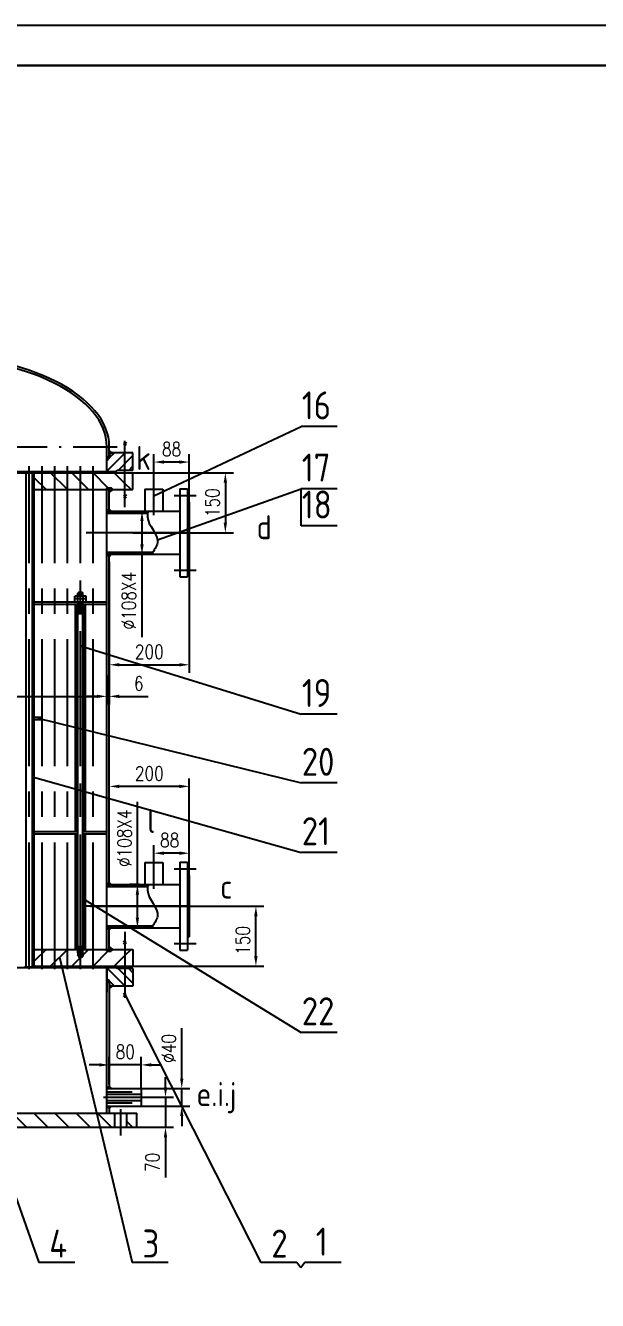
# Paper-space layout '布局1' of a CAD drawing. Extents: x 1187 to 4862, y -125 to 1349.
# Drawn here: x 2034.8 to 2177.7, y 864.3 to 1183.2 of the extents above; entities that cross this region are included whole.
import ezdxf

# ---------------------------------------------------------------- set-up
doc = ezdxf.new("R2010")
doc.units = 0
doc.header["$MEASUREMENT"] = 0
for name, pattern in [('ACAD_ISO10W100', [18.5, 12, -3, 0.5, -3]), ('CENTER', [50.8, 31.75, -6.35, 6.35, -6.35]), ('HIDDEN', [9.525, 6.35, -3.175])]:
    doc.linetypes.add(name, pattern=pattern)
doc.layers.get('DEFPOINTS').update_dxf_attribs({"linetype": 'CONTINUOUS'})
for name, color, linetype in [('一般注释', 5, 'CONTINUOUS'), ('中心线', 1, 'CENTER'), ('单点划线', 6, 'ACAD_ISO10W100'), ('可见轮廓线', 7, 'CONTINUOUS'), ('图框_外框线', 7, 'CONTINUOUS'), ('填充剖面线', 3, 'CONTINUOUS'), ('尺寸标注', 5, 'CONTINUOUS'), ('细实线', 2, 'CONTINUOUS'), ('虚线', 4, 'HIDDEN')]:
    doc.layers.add(name, color=color, linetype=linetype)
doc.layers.add('图框_内框线', color=5, linetype='CONTINUOUS', lineweight=30)
doc.styles.add('TH_GBDIM', font='romans.shx', dxfattribs={"width": 0.8, "bigfont": 'gbcbig.shx'})
doc.styles.add('件号及接点字头', font='gbenor.shx', dxfattribs={"height": 7, "bigfont": 'gbcbig.shx'})
doc.styles.add('管口名称', font='gbenor.shx', dxfattribs={"height": 10, "bigfont": 'gbcbig.shx'})
doc.dimstyles.new('TH_GBDIM', dxfattribs={"dimtxt": 3.5, "dimasz": 2.5, "dimexe": 2, "dimexo": 0, "dimgap": 1.5, "dimtad": 1, "dimdec": 1, "dimzin": 0, "dimdsep": 46, "dimtxsty": 'TH_GBDIM', "dimcen": 2.5, "dimclrd": 130, "dimclre": 130, "dimclrt": 3, "dimadec": 0, "dimazin": 0, "dimtfac": 0.714286, "dimtdec": 1, "dimtmove": 0, "dimatfit": 3, "dimfxl": 0, "dimtolj": 1, "dimtzin": 0, "dimlwd": -1, "dimlwe": -1, "dimarcsym": 0})
pattern_1 = [(135, (-27.0302, 710.54037), (-0.44194174, -0.44194174), []), (225, (-27.0302, 710.54037), (0.44194174, -0.44194174), [])]

# ---------------------------------------------------------------- blocks, each defined once
blk = doc.blocks.new('*D415')
at = {"layer": 'DEFPOINTS', "color": 0}
for p in [(2062.03, 915.16), (2062.03, 907.66), (2069.79, 907.66)]:
    blk.add_point(p, dxfattribs=at)
at = {"layer": '尺寸标注', "color": 5}
for p, q in [((2069.79, 917.66), (2069.79, 920.16)), ((2062.03, 915.16), (2071.79, 915.16)), ((2069.79, 915.16), (2069.79, 907.66)), ((2062.03, 907.66), (2071.79, 907.66)), ((2069.79, 905.16), (2069.79, 895.12))]:
    blk.add_line(p, q, dxfattribs=at)
for points in [[(2069.37, 917.66), (2070.21, 917.66), (2069.79, 915.16)], [(2069.37, 905.16), (2070.21, 905.16), (2069.79, 907.66)]]:
    blk.add_solid(points, dxfattribs=at)
at = {"layer": '尺寸标注', "color": 5, "insert": (2066.54, 898.89), "char_height": 3.5, "attachment_point": 5, "rotation": 90, "style": 'TH_GBDIM'}
blk.add_mtext('\\A1;70', dxfattribs=at)
blk = doc.blocks.new('*D399')
at = {"layer": 'DEFPOINTS', "color": 0}
for p in [(2055.74, 992.92), (2055.74, 970.16), (2075.74, 970.16)]:
    blk.add_point(p, dxfattribs=at)
at = {"layer": '可见轮廓线', "color": 5}
for p, q in [((2055.74, 970.16), (2055.74, 994.92)), ((2075.74, 970.16), (2075.74, 994.92)), ((2073.24, 992.92), (2058.24, 992.92))]:
    blk.add_line(p, q, dxfattribs=at)
for points in [[(2058.24, 993.33), (2058.24, 992.5), (2055.74, 992.92)], [(2073.24, 993.33), (2073.24, 992.5), (2075.74, 992.92)]]:
    blk.add_solid(points, dxfattribs=at)
at = {"layer": '可见轮廓线', "color": 5, "insert": (2065.74, 996.17), "char_height": 3.5, "attachment_point": 5, "style": 'TH_GBDIM'}
blk.add_mtext('\\A1;200', dxfattribs=at)
blk = doc.blocks.new('*D398')
at = {"layer": 'DEFPOINTS', "color": 0}
for p in [(2066.89, 976.21), (2066.89, 969.59), (2075.74, 969.59)]:
    blk.add_point(p, dxfattribs=at)
at = {"layer": '可见轮廓线', "color": 5}
for p, q in [((2066.89, 969.59), (2066.89, 978.21)), ((2073.24, 976.21), (2069.39, 976.21)), ((2075.74, 969.59), (2075.74, 978.21))]:
    blk.add_line(p, q, dxfattribs=at)
for points in [[(2069.39, 976.63), (2069.39, 975.79), (2066.89, 976.21)], [(2073.24, 976.63), (2073.24, 975.79), (2075.74, 976.21)]]:
    blk.add_solid(points, dxfattribs=at)
at = {"layer": '可见轮廓线', "color": 5, "insert": (2070.83, 979.46), "char_height": 3.5, "attachment_point": 5, "style": 'TH_GBDIM'}
blk.add_mtext('\\A1;88', dxfattribs=at)
blk = doc.blocks.new('*D397')
at = {"layer": 'DEFPOINTS', "color": 0}
for p in [(2066.89, 1074.03), (2066.89, 1062.99), (2075.74, 1062.99)]:
    blk.add_point(p, dxfattribs=at)
at = {"layer": '可见轮廓线', "color": 5}
for p, q in [((2066.89, 1062.99), (2066.89, 1076.03)), ((2075.74, 1062.99), (2075.74, 1076.03)), ((2073.24, 1074.03), (2069.39, 1074.03))]:
    blk.add_line(p, q, dxfattribs=at)
for points in [[(2069.39, 1074.44), (2069.39, 1073.61), (2066.89, 1074.03)], [(2073.24, 1074.44), (2073.24, 1073.61), (2075.74, 1074.03)]]:
    blk.add_solid(points, dxfattribs=at)
at = {"layer": '可见轮廓线', "color": 5, "insert": (2071.31, 1077.28), "char_height": 3.5, "attachment_point": 5, "style": 'TH_GBDIM'}
blk.add_mtext('\\A1;88', dxfattribs=at)
blk = doc.blocks.new('*D396')
at = {"layer": 'DEFPOINTS', "color": 0}
for p in [(2055.74, 1049.05), (2075.74, 1049.05), (2075.74, 1023.33)]:
    blk.add_point(p, dxfattribs=at)
at = {"layer": '可见轮廓线', "color": 5}
for p, q in [((2055.74, 1049.05), (2055.74, 1021.33)), ((2075.74, 1049.05), (2075.74, 1021.33)), ((2058.24, 1023.33), (2073.24, 1023.33))]:
    blk.add_line(p, q, dxfattribs=at)
for points in [[(2058.24, 1023.74), (2058.24, 1022.91), (2055.74, 1023.33)], [(2073.24, 1023.74), (2073.24, 1022.91), (2075.74, 1023.33)]]:
    blk.add_solid(points, dxfattribs=at)
at = {"layer": '可见轮廓线', "color": 5, "insert": (2065.74, 1026.58), "char_height": 3.5, "attachment_point": 5, "style": 'TH_GBDIM'}
blk.add_mtext('\\A1;200', dxfattribs=at)
blk = doc.blocks.new('*D393')
at = {"layer": 'DEFPOINTS', "color": 0}
for p in [(2055.74, 923.26), (2055.74, 918.39), (2063.74, 917.36)]:
    blk.add_point(p, dxfattribs=at)
at = {"layer": '可见轮廓线', "color": 5}
for p, q in [((2055.74, 918.39), (2055.74, 925.26)), ((2063.74, 917.36), (2063.74, 925.26)), ((2053.24, 923.26), (2050.74, 923.26)), ((2063.74, 923.26), (2055.74, 923.26)), ((2066.24, 923.26), (2068.74, 923.26))]:
    blk.add_line(p, q, dxfattribs=at)
for points in [[(2053.24, 923.68), (2053.24, 922.85), (2055.74, 923.26)], [(2066.24, 923.68), (2066.24, 922.85), (2063.74, 923.26)]]:
    blk.add_solid(points, dxfattribs=at)
at = {"layer": '可见轮廓线', "color": 5, "insert": (2059.74, 926.51), "char_height": 3.5, "attachment_point": 5, "style": 'TH_GBDIM'}
blk.add_mtext('\\A1;80', dxfattribs=at)
blk = doc.blocks.new('*D392')
at = {"layer": 'DEFPOINTS', "color": 0}
for p in [(2063.74, 917.36), (2073.85, 917.36), (2063.74, 912.96)]:
    blk.add_point(p, dxfattribs=at)
at = {"layer": '可见轮廓线', "color": 5}
for p, q in [((2073.85, 919.86), (2073.85, 932.42)), ((2063.74, 917.36), (2075.85, 917.36)), ((2073.85, 912.96), (2073.85, 917.36)), ((2063.74, 912.96), (2075.85, 912.96)), ((2073.85, 910.46), (2073.85, 907.96))]:
    blk.add_line(p, q, dxfattribs=at)
for points in [[(2073.43, 919.86), (2074.26, 919.86), (2073.85, 917.36)], [(2073.43, 910.46), (2074.26, 910.46), (2073.85, 912.96)]]:
    blk.add_solid(points, dxfattribs=at)
at = {"layer": '可见轮廓线', "color": 5, "insert": (2070.6, 927.39), "char_height": 3.5, "attachment_point": 5, "rotation": 90, "style": 'TH_GBDIM'}
blk.add_mtext('\\A1;%%C40', dxfattribs=at)
blk = doc.blocks.new('*D389')
at = {"layer": 'DEFPOINTS', "color": 0}
for p in [(2061.64, 962.96), (2092.38, 962.96), (2061.64, 947.96)]:
    blk.add_point(p, dxfattribs=at)
at = {"layer": '可见轮廓线', "color": 5}
for p, q in [((2061.64, 962.96), (2094.38, 962.96)), ((2092.38, 950.46), (2092.38, 960.46)), ((2061.64, 947.96), (2094.38, 947.96))]:
    blk.add_line(p, q, dxfattribs=at)
for points in [[(2091.96, 960.46), (2092.79, 960.46), (2092.38, 962.96)], [(2091.96, 950.46), (2092.79, 950.46), (2092.38, 947.96)]]:
    blk.add_solid(points, dxfattribs=at)
at = {"layer": '可见轮廓线', "color": 5, "insert": (2089.13, 954.4), "char_height": 3.5, "attachment_point": 5, "rotation": 90, "style": 'TH_GBDIM'}
blk.add_mtext('\\A1;150', dxfattribs=at)
blk = doc.blocks.new('*D388')
at = {"layer": 'DEFPOINTS', "color": 0}
for p in [(2062.76, 968.36), (2063.18, 968.36), (2063.18, 957.56)]:
    blk.add_point(p, dxfattribs=at)
at = {"layer": '可见轮廓线', "color": 5}
for p, q in [((2062.76, 968.36), (2062.76, 989.06)), ((2063.18, 968.36), (2060.76, 968.36)), ((2062.76, 960.06), (2062.76, 965.86)), ((2063.18, 957.56), (2060.76, 957.56))]:
    blk.add_line(p, q, dxfattribs=at)
for points in [[(2062.35, 965.86), (2063.18, 965.86), (2062.76, 968.36)], [(2062.35, 960.06), (2063.18, 960.06), (2062.76, 957.56)]]:
    blk.add_solid(points, dxfattribs=at)
at = {"layer": '可见轮廓线', "color": 5, "insert": (2059.51, 979.96), "char_height": 3.5, "attachment_point": 5, "rotation": 90, "style": 'TH_GBDIM'}
blk.add_mtext('\\A1;%%C108X4', dxfattribs=at)
blk = doc.blocks.new('*D387')
at = {"layer": 'DEFPOINTS', "color": 0}
for p in [(2061.93, 1061.76), (2063.91, 1050.96), (2063.91, 1050.96)]:
    blk.add_point(p, dxfattribs=at)
at = {"layer": '可见轮廓线', "color": 5}
for p, q in [((2061.93, 1061.76), (2065.91, 1061.76)), ((2063.91, 1059.26), (2063.91, 1053.46)), ((2063.91, 1050.96), (2061.91, 1050.96)), ((2063.91, 1050.96), (2063.91, 1030.26))]:
    blk.add_line(p, q, dxfattribs=at)
for points in [[(2063.49, 1059.26), (2064.33, 1059.26), (2063.91, 1061.76)], [(2063.49, 1053.46), (2064.33, 1053.46), (2063.91, 1050.96)]]:
    blk.add_solid(points, dxfattribs=at)
at = {"layer": '可见轮廓线', "color": 5, "insert": (2060.66, 1039.36), "char_height": 3.5, "attachment_point": 5, "rotation": 90, "style": 'TH_GBDIM'}
blk.add_mtext('\\A1;%%C108X4', dxfattribs=at)
blk = doc.blocks.new('*D386')
at = {"layer": 'DEFPOINTS', "color": 0}
for p in [(2061.64, 1071.36), (2061.64, 1056.36), (2084.75, 1056.36)]:
    blk.add_point(p, dxfattribs=at)
at = {"layer": '可见轮廓线', "color": 5}
for p, q in [((2061.64, 1071.36), (2086.75, 1071.36)), ((2084.75, 1068.86), (2084.75, 1058.86)), ((2061.64, 1056.36), (2086.75, 1056.36))]:
    blk.add_line(p, q, dxfattribs=at)
for points in [[(2084.33, 1068.86), (2085.16, 1068.86), (2084.75, 1071.36)], [(2084.33, 1058.86), (2085.16, 1058.86), (2084.75, 1056.36)]]:
    blk.add_solid(points, dxfattribs=at)
at = {"layer": '可见轮廓线', "color": 5, "insert": (2081.5, 1063.86), "char_height": 3.5, "attachment_point": 5, "rotation": 90, "style": 'TH_GBDIM'}
blk.add_mtext('\\A1;150', dxfattribs=at)
blk = doc.blocks.new('*D379')
at = {"layer": 'DEFPOINTS', "color": 0}
for p in [(2055.74, 1022.31), (2055.14, 1015.43), (2055.74, 1015.43)]:
    blk.add_point(p, dxfattribs=at)
at = {"layer": '可见轮廓线', "color": 5}
for p, q in [((2055.74, 1022.31), (2055.74, 1013.43)), ((2055.14, 1015.43), (2055.14, 1017.43)), ((2052.64, 1015.43), (2050.14, 1015.43)), ((2055.14, 1015.43), (2055.74, 1015.43)), ((2058.24, 1015.43), (2065.47, 1015.43))]:
    blk.add_line(p, q, dxfattribs=at)
for points in [[(2052.64, 1015.85), (2052.64, 1015.01), (2055.14, 1015.43)], [(2058.24, 1015.85), (2058.24, 1015.01), (2055.74, 1015.43)]]:
    blk.add_solid(points, dxfattribs=at)
at = {"layer": '可见轮廓线', "color": 5, "insert": (2063.11, 1018.68), "char_height": 3.5, "attachment_point": 5, "style": 'TH_GBDIM'}
blk.add_mtext('\\A1;6', dxfattribs=at)
blk = doc.blocks.new('*D378')
at = {"layer": 'DEFPOINTS', "color": 0}
for p in [(1965.14, 1020.63), (2055.14, 1020.63), (2055.14, 1015.43)]:
    blk.add_point(p, dxfattribs=at)
at = {"layer": '可见轮廓线', "color": 5}
for p, q in [((1965.14, 1020.63), (1965.14, 1013.43)), ((2055.14, 1020.63), (2055.14, 1013.43)), ((1967.64, 1015.43), (2052.64, 1015.43))]:
    blk.add_line(p, q, dxfattribs=at)
for points in [[(1967.64, 1015.85), (1967.64, 1015.01), (1965.14, 1015.43)], [(2052.64, 1015.85), (2052.64, 1015.01), (2055.14, 1015.43)]]:
    blk.add_solid(points, dxfattribs=at)
at = {"layer": '可见轮廓线', "color": 5, "insert": (2026.14, 1018.68), "char_height": 3.5, "attachment_point": 5, "style": 'TH_GBDIM'}
blk.add_mtext('\\A1;%%C900', dxfattribs=at)

psp = doc.layouts.new('布局1')

# ---------------------------------------------------------------- hatches: boundary and pattern name
at = {"layer": '可见轮廓线'}
h = psp.add_hatch(color=256, dxfattribs=at)
h.paths.add_polyline_path([(2055.739, 1076.957), (2056.35, 1076.357), (2055.831, 1076.057), (2055.739, 1076.057)])
h.paths.add_polyline_path([(2055.139, 1075.357), (2055.831, 1075.357), (2055.831, 1075.057), (2055.139, 1074.68)])
for points in [[(2056.234, 1067.621), (2055.189, 1067.621), (2055.735, 1066.833), (2055.735, 1066.454), (2056.605, 1067.157)], [(2055.139, 1061.757), (2056.228, 1061.757), (2055.739, 1062.277)], [(2055.739, 1050.437), (2055.139, 1050.957), (2056.228, 1050.957)], [(2055.139, 968.357), (2056.228, 968.357), (2055.739, 968.877)], [(2055.739, 957.037), (2055.139, 957.557), (2056.228, 957.557)], [(2056.234, 951.694), (2055.189, 951.694), (2055.735, 952.482), (2055.735, 952.861), (2056.605, 952.157)]]:
    psp.add_hatch(color=256, dxfattribs=at).paths.add_polyline_path(points)
h = psp.add_hatch(color=256, dxfattribs=at)
h.paths.add_polyline_path([(2037.005, 947.957), (2037.112, 947.957), (2037.005, 947.818)])
h.paths.add_polyline_path([(2037.005, 948.046), (2037.112, 947.957), (2037.005, 947.957)])
h = psp.add_hatch(color=256, dxfattribs=at)
h.paths.add_polyline_path([(2055.739, 942.357), (2056.35, 942.957), (2055.831, 943.257), (2055.739, 943.257)])
h.paths.add_polyline_path([(2055.139, 943.957), (2055.831, 943.957), (2055.831, 944.257), (2055.139, 944.635)])
h = psp.add_hatch(color=256, dxfattribs=at)
h.paths.add_polyline_path([(2055.739, 917.927), (2055.139, 917.357), (2055.739, 917.357)])
h.paths.add_polyline_path([(2055.739, 917.927), (2055.739, 917.357), (2056.262, 917.357)])
h = psp.add_hatch(color=256, dxfattribs=at)
h.paths.add_polyline_path([(2055.739, 912.387), (2055.139, 912.957), (2055.739, 912.957)])
h.paths.add_polyline_path([(2055.739, 912.387), (2055.739, 912.957), (2056.262, 912.957)])
at = {"layer": '填充剖面线'}
h = psp.add_hatch(dxfattribs=at)
h.set_pattern_fill('ANSI31', color=256, scale=15, style=0)
h.set_pattern_definition([(45, (-27.0302, 710.5404), (-1.3258252, 1.3258252), [])])
h.paths.add_polyline_path([(2057.689, 1071.957), (2059.639, 1071.957), (2059.639, 1076.357), (2056.35, 1076.357), (2055.831, 1076.057), (2055.831, 1075.057), (2055.139, 1074.68), (2055.139, 1071.657), (2057.389, 1071.657)])
h.paths.add_polyline_path([(2059.639, 1071.957), (2061.639, 1071.957), (2061.639, 1076.357), (2059.639, 1076.357)])
h = psp.add_hatch(dxfattribs=at)
h.set_pattern_fill('ANSI37', color=256, scale=5, angle=90, style=0)
h.set_pattern_definition(pattern_1)
h.paths.add_polyline_path([(1962.889, 1071.657), (1962.889, 1071.357), (2010.139, 1071.357), (2010.139, 1071.657)])
h.paths.add_polyline_path([(2010.139, 1071.657), (2010.139, 1071.357), (2057.389, 1071.357), (2057.389, 1071.657)])
h = psp.add_hatch(dxfattribs=at)
h.set_pattern_fill('ANSI37', color=256, scale=5, angle=90, style=0)
h.set_pattern_definition(pattern_1)
h.paths.add_polyline_path([(2055.139, 947.957), (2055.139, 947.657), (2057.389, 947.657), (2057.389, 947.957)])
h = psp.add_hatch(dxfattribs=at)
h.set_pattern_fill('ANSI31', color=256, scale=15, style=0)
h.set_pattern_definition([(315, (-27.0302, 1308.7743), (-1.3258252, -1.3258252), [])])
h.paths.add_polyline_path([(2057.689, 947.357), (2057.389, 947.657), (2055.139, 947.657), (2055.139, 944.635), (2055.831, 944.257), (2055.831, 943.257), (2056.35, 942.957), (2059.639, 942.957), (2059.639, 947.357)])
h.paths.add_polyline_path([(2059.639, 942.957), (2061.639, 942.957), (2061.639, 947.357), (2059.639, 947.357)])
h = psp.add_hatch(dxfattribs=at)
h.set_pattern_fill('ANSI31', color=256, scale=30, angle=90, style=0)
h.set_pattern_definition([(135, (-27.0302, 710.5404), (-2.6516504, -2.6516504), [])])
h.paths.add_polyline_path([(1957.639, 907.657), (1960.139, 907.657), (1960.139, 911.157), (1957.639, 911.157)])
h.paths.add_polyline_path([(2010.139, 907.657), (2010.139, 911.157), (1963.139, 911.157), (1963.139, 907.657)])
h.paths.add_polyline_path([(2057.139, 907.657), (2057.139, 911.157), (2010.139, 911.157), (2010.139, 907.657)])
h.paths.add_polyline_path([(2060.139, 907.657), (2062.639, 907.657), (2062.639, 911.157), (2060.139, 911.157)])

# ---------------------------------------------------------------- linework, layer by layer
at = {"layer": '一般注释'}
for p, q in [((2112.684, 1082.897), (2103.672, 1082.897)), ((2103.672, 1058.103), (2103.672, 1067.348)), ((2112.684, 1067.348), (2103.672, 1067.348)), ((2112.684, 1058.103), (2103.672, 1058.103)), ((2112.684, 1010.976), (2103.672, 1010.976)), ((2112.684, 993.766), (2103.672, 993.766)), ((2112.684, 976.393), (2103.672, 976.393)), ((2043.294, 950.187), (2061.444, 873.887)), ((2059.669, 940.745), (2093.633, 873.887)), ((2112.684, 931.373), (2103.672, 931.373)), ((2023.199, 916.206), (2038.141, 873.887)), ((2047.153, 873.887), (2038.141, 873.887)), ((2070.457, 873.887), (2061.444, 873.887)), ((2102.645, 873.887), (2093.633, 873.887)), ((2103.629, 872.491), (2102.645, 873.887)), ((2104.645, 873.887), (2103.629, 872.491)), ((2113.657, 873.887), (2104.645, 873.887))]:
    psp.add_line(p, q, dxfattribs=at)
at = {"layer": '中心线'}
for p, q in [((2059.639, 1062.764), (2059.639, 1079.31)), ((2035.739, 947.176), (2035.739, 1072.974)), ((2038.939, 947.176), (2038.939, 1072.974)), ((2042.139, 947.176), (2042.139, 1072.974)), ((2045.339, 947.176), (2045.339, 1072.974)), ((2048.539, 947.176), (2048.539, 1072.974)), ((2051.739, 947.176), (2051.739, 1072.974)), ((2066.889, 1060.734), (2066.889, 1068.805)), ((2071.927, 1065.698), (2077.493, 1065.698)), ((2075.965, 1056.357), (2050.002, 1056.357)), ((2071.927, 1047.016), (2077.493, 1047.016)), ((2048.539, 949.174), (2048.539, 1044.669)), ((2066.889, 967.334), (2066.889, 975.405)), ((2071.927, 972.298), (2077.493, 972.298)), ((2075.965, 962.957), (2050.002, 962.957)), ((2051.032, 962.957), (2078.602, 962.957)), ((2059.639, 956.55), (2059.639, 940.005)), ((2071.927, 953.616), (2077.493, 953.616)), ((2054.333, 915.157), (2065.436, 915.157)), ((2058.639, 905.624), (2058.639, 912.215))]:
    psp.add_line(p, q, dxfattribs=at)
at = {"layer": '单点划线'}
psp.add_line((1954.206, 1077.857), (2057.694, 1077.857), dxfattribs=at)
at = {"layer": '可见轮廓线'}
for p, q in [((2055.139, 1071.657), (2055.139, 1077.857)), ((2055.139, 1071.657), (2055.139, 1077.857)), ((2055.739, 1075.007), (2055.739, 1077.857)), ((2055.739, 1075.357), (2055.739, 1077.857)), ((2059.269, 1078.933), (2059.957, 1078.229)), ((2060.009, 1078.933), (2059.321, 1078.229)), ((2055.139, 1075.357), (2055.739, 1075.357)), ((2055.831, 1075.057), (2055.139, 1074.68)), ((2056.35, 1076.357), (2055.739, 1076.957)), ((2055.831, 1076.057), (2055.739, 1076.057)), ((2055.831, 1076.057), (2056.35, 1076.357)), ((2055.831, 1076.057), (2055.831, 1075.057)), ((2061.639, 1076.357), (2056.35, 1076.357)), ((2061.639, 1071.957), (2061.639, 1076.357)), ((1958.639, 1071.357), (2061.639, 1071.357)), ((1962.889, 1071.657), (2057.389, 1071.657)), ((2034.955, 947.818), (2034.955, 1071.357)), ((2036.58, 947.818), (2036.58, 1071.357)), ((2037.005, 947.818), (2037.005, 1071.357)), ((2057.389, 1071.657), (2057.689, 1071.957)), ((2057.389, 1071.657), (2057.389, 1071.357)), ((2061.639, 1071.957), (2057.689, 1071.957)), ((2061.639, 1067.157), (2061.639, 1071.357)), ((2037.005, 1067.157), (2055.139, 1067.157)), ((2055.139, 1017.257), (2055.139, 1067.621)), ((2055.139, 1067.621), (2056.234, 1067.621)), ((2055.189, 1067.621), (2055.735, 1066.833)), ((2055.739, 1062.277), (2055.739, 1067.621)), ((2056.605, 1067.157), (2055.739, 1066.457)), ((2056.605, 1067.157), (2056.234, 1067.621)), ((2056.605, 1067.157), (2061.639, 1067.157)), ((2059.269, 1065.811), (2059.957, 1065.108)), ((2060.009, 1065.811), (2059.321, 1065.108)), ((2064.639, 1067.257), (2064.639, 1061.757)), ((2064.639, 1067.257), (2069.139, 1067.257)), ((2069.139, 1067.257), (2069.139, 1061.757)), ((2073.339, 1067.357), (2075.29, 1067.357)), ((2073.339, 1067.357), (2073.339, 1045.357)), ((2075.29, 1067.357), (2075.29, 1045.357)), ((2055.139, 1061.757), (2055.739, 1062.277)), ((2055.739, 1062.277), (2056.228, 1061.757)), ((2075.29, 1064.017), (2075.739, 1064.017)), ((2075.739, 1064.017), (2075.739, 1048.698)), ((2055.139, 1061.757), (2073.339, 1061.757)), ((2055.139, 1061.257), (2065.368, 1061.257)), ((2064.639, 1061.757), (2069.139, 1061.757)), ((2055.139, 1051.457), (2066.647, 1051.457)), ((2055.139, 1050.957), (2073.339, 1050.957)), ((2055.139, 1050.957), (2055.739, 1050.437)), ((2055.739, 1050.437), (2056.228, 1050.957)), ((2055.739, 1017.257), (2055.739, 1050.437)), ((2075.29, 1048.698), (2075.739, 1048.698)), ((2073.339, 1045.357), (2075.29, 1045.357)), ((2073.339, 1045.357), (2075.29, 1045.357)), ((2049.946, 1040.517), (2047.132, 1040.517)), ((2047.132, 1039.057), (2047.132, 1040.517)), ((2049.946, 1039.787), (2047.132, 1039.787)), ((2047.867, 1039.057), (2047.867, 1040.517)), ((2048.047, 1041.374), (2047.914, 1041.249)), ((2049.164, 1041.249), (2047.914, 1041.249)), ((2047.914, 1040.517), (2047.914, 1041.249)), ((2049.032, 1041.374), (2048.047, 1041.374)), ((2049.164, 1041.249), (2049.032, 1041.374)), ((2049.164, 1040.517), (2049.164, 1041.249)), ((2049.212, 1039.057), (2049.212, 1040.517)), ((2049.946, 1039.057), (2049.946, 1040.517)), ((2037.005, 1039.057), (2049.166, 1039.057)), ((2037.005, 1038.457), (2047.916, 1038.457)), ((2047.132, 1039.057), (2049.946, 1039.057)), ((2047.295, 1032.157), (2047.295, 1038.457)), ((2047.733, 1032.157), (2047.733, 1038.457)), ((2047.92, 951.252), (2047.916, 1039.057)), ((2047.92, 951.252), (2047.916, 1039.057)), ((2049.166, 1039.057), (2055.139, 1039.057)), ((2049.17, 951.252), (2049.166, 1039.057)), ((2049.17, 951.252), (2049.166, 1039.057)), ((2049.166, 1038.457), (2055.139, 1038.457)), ((2049.358, 1032.157), (2049.358, 1038.457)), ((2049.795, 1032.157), (2049.795, 1038.457)), ((2049.164, 1036.098), (2047.914, 1036.098)), ((2047.295, 992.157), (2047.295, 1032.157)), ((2047.733, 992.157), (2047.733, 1032.157)), ((2049.358, 992.157), (2049.358, 1032.157)), ((2049.795, 992.157), (2049.795, 1032.157)), ((2055.139, 951.694), (2055.139, 1017.257)), ((2055.739, 968.877), (2055.739, 1017.257)), ((2037.005, 1010.257), (2038.939, 1010.257)), ((2037.005, 1009.657), (2038.939, 1009.657)), ((2038.939, 1009.657), (2038.939, 1010.257)), ((2038.939, 1009.657), (2038.939, 1010.257)), ((2047.295, 981.557), (2047.295, 992.157)), ((2047.733, 981.557), (2047.733, 992.157)), ((2049.358, 981.557), (2049.358, 992.157)), ((2049.795, 981.557), (2049.795, 992.157)), ((2047.919, 981.557), (2037.005, 981.557)), ((2047.919, 980.957), (2037.005, 980.957)), ((2047.295, 952.157), (2047.295, 980.957)), ((2047.733, 952.157), (2047.733, 980.957)), ((2055.139, 981.557), (2049.169, 981.557)), ((2055.139, 980.957), (2049.169, 980.957)), ((2049.358, 952.157), (2049.358, 980.957)), ((2049.795, 952.157), (2049.795, 980.957)), ((2064.639, 973.857), (2069.139, 973.857)), ((2064.639, 973.857), (2064.639, 968.357)), ((2069.139, 973.857), (2069.139, 968.357)), ((2073.339, 973.957), (2073.339, 951.957)), ((2073.339, 973.957), (2075.29, 973.957)), ((2075.29, 973.957), (2075.29, 951.957)), ((2075.29, 970.617), (2075.739, 970.617)), ((2075.739, 970.617), (2075.739, 955.298)), ((2055.139, 968.357), (2055.739, 968.877)), ((2055.139, 968.357), (2073.339, 968.357)), ((2055.139, 967.857), (2065.368, 967.857)), ((2055.739, 968.357), (2055.739, 968.877)), ((2055.739, 968.877), (2056.228, 968.357)), ((2064.639, 968.357), (2069.139, 968.357)), ((2055.139, 958.057), (2066.647, 958.057)), ((2055.139, 957.557), (2055.739, 957.037)), ((2055.139, 957.557), (2073.339, 957.557)), ((2055.739, 957.037), (2056.228, 957.557)), ((2055.739, 951.694), (2055.739, 957.557)), ((2059.269, 953.503), (2059.957, 954.207)), ((2060.009, 953.503), (2059.321, 954.207)), ((2075.29, 955.298), (2075.739, 955.298)), ((2037.005, 952.157), (2047.92, 952.157)), ((2049.17, 952.813), (2047.92, 952.813)), ((2047.92, 951.252), (2048.052, 951.051)), ((2049.17, 951.252), (2047.92, 951.252)), ((2049.17, 950.575), (2047.92, 950.575)), ((2048.052, 951.051), (2048.052, 950.291)), ((2049.039, 951.051), (2048.052, 951.051)), ((2048.052, 950.291), (2048.545, 950.05)), ((2049.039, 950.291), (2048.052, 950.291)), ((2049.039, 950.291), (2048.545, 950.05)), ((2049.17, 951.252), (2049.039, 951.051)), ((2049.039, 951.051), (2049.039, 950.291)), ((2049.17, 952.157), (2055.139, 952.157)), ((2055.139, 951.694), (2056.234, 951.694)), ((2055.189, 951.694), (2055.735, 952.482)), ((2056.605, 952.157), (2055.739, 952.857)), ((2056.605, 952.157), (2056.234, 951.694)), ((2056.605, 952.157), (2061.639, 952.157)), ((2061.639, 952.157), (2061.639, 947.957)), ((2073.339, 951.957), (2075.29, 951.957)), ((2073.339, 951.957), (2075.29, 951.957)), ((1962.889, 947.657), (2057.389, 947.657)), ((2034.517, 947.818), (2037.005, 947.818)), ((2037.112, 947.957), (2037.005, 948.046)), ((2037.005, 947.957), (2061.639, 947.957)), ((2037.005, 947.818), (2037.112, 947.957)), ((2055.139, 911.157), (2055.139, 947.957)), ((2055.139, 947.657), (2055.139, 941.457)), ((2055.139, 947.657), (2055.139, 941.457)), ((2057.389, 947.657), (2057.389, 947.957)), ((2057.389, 947.657), (2057.689, 947.357)), ((2061.639, 947.357), (2057.689, 947.357)), ((2061.639, 947.357), (2061.639, 942.957)), ((2055.831, 944.257), (2055.139, 944.635)), ((2055.139, 943.957), (2055.739, 943.957)), ((2055.739, 944.307), (2055.739, 941.457)), ((2055.739, 943.957), (2055.739, 917.357)), ((2055.831, 943.257), (2055.831, 944.257)), ((2055.831, 943.257), (2055.739, 943.257)), ((2056.35, 942.957), (2055.739, 942.357)), ((2055.831, 943.257), (2056.35, 942.957)), ((2061.639, 942.957), (2056.35, 942.957)), ((2059.269, 940.382), (2059.957, 941.086)), ((2060.009, 940.382), (2059.321, 941.086)), ((2055.139, 917.357), (2055.739, 917.927)), ((2055.139, 917.357), (2063.739, 917.357)), ((2055.139, 915.985), (2063.739, 915.985)), ((2055.739, 917.927), (2056.262, 917.357)), ((2063.739, 917.357), (2063.739, 912.957)), ((2055.139, 914.33), (2063.739, 914.33)), ((2055.139, 912.957), (2055.739, 912.387)), ((2055.139, 912.957), (2063.739, 912.957)), ((2055.739, 912.387), (2056.262, 912.957)), ((2055.739, 912.957), (2055.739, 911.157)), ((1957.639, 911.157), (2062.639, 911.157)), ((2057.139, 907.657), (2057.139, 911.157)), ((2060.139, 907.657), (2060.139, 911.157)), ((2060.139, 907.657), (2060.139, 911.157)), ((2062.639, 907.657), (2062.639, 911.157)), ((1957.639, 907.657), (2062.639, 907.657))]:
    psp.add_line(p, q, dxfattribs=at)
for major_axis, ratio in [((-45.6, 0), 0.5065789), ((-45, 0), 0.5)]:
    psp.add_ellipse((2010.139, 1077.857), major_axis=major_axis, ratio=ratio, start_param=3.1415927, end_param=6.2831853, dxfattribs=at)
at = {"layer": '图框_内框线'}
psp.add_line((2621.258, 1173.203), (1815.258, 1173.203), dxfattribs=at)
at = {"layer": '图框_外框线'}
psp.add_lwpolyline([(1790.258, 589.203), (2631.258, 589.203), (2631.258, 1183.203), (1790.258, 1183.203)], close=True, dxfattribs=at)
at = {"layer": '填充剖面线'}
for p, q in [((2045.265, 1067.157), (2041.065, 1071.357)), ((2050.568, 1067.157), (2046.368, 1071.357)), ((2055.408, 1067.621), (2051.671, 1071.357)), ((2059.639, 1068.693), (2056.975, 1071.357)), ((2039.961, 1067.157), (2037.005, 1070.113)), ((2061.175, 1067.157), (2059.639, 1068.693)), ((2039.961, 952.157), (2037.005, 949.201)), ((2045.265, 952.157), (2041.065, 947.957)), ((2050.568, 952.157), (2046.368, 947.957)), ((2055.408, 951.694), (2051.671, 947.957)), ((2059.639, 950.622), (2056.975, 947.957)), ((2061.175, 952.157), (2059.639, 950.622))]:
    psp.add_line(p, q, dxfattribs=at)
at = {"layer": '尺寸标注'}
for p, q in [((2066.889, 1065.621), (2103.672, 1082.897)), ((2067.775, 1054.561), (2103.672, 1067.348)), ((2048.539, 1028.061), (2103.672, 1010.976)), ((2037.901, 1009.939), (2103.672, 993.766)), ((2036.58, 995.348), (2103.672, 976.393)), ((2049.795, 964.503), (2103.672, 931.373))]:
    psp.add_line(p, q, dxfattribs=at)
at = {"layer": '细实线'}
for p, q in [((2048.047, 1040.517), (2048.047, 1041.374)), ((2049.032, 1040.517), (2049.032, 1041.374)), ((2048.047, 1036.098), (2048.047, 1039.057)), ((2049.032, 1036.098), (2049.032, 1039.057)), ((2047.92, 951.252), (2047.92, 950.575)), ((2048.052, 951.051), (2048.052, 952.813)), ((2049.039, 951.051), (2049.039, 952.813)), ((2049.17, 951.252), (2049.17, 950.575))]:
    psp.add_line(p, q, dxfattribs=at)
for points in [[(2065.538, 1061.757), (2065.344, 1061.284), (2064.761, 1058.685), (2069.346, 1054.88), (2066.847, 1051.941), (2066.386, 1050.957)], [(2065.538, 968.357), (2065.344, 967.884), (2064.761, 965.285), (2069.346, 961.48), (2066.847, 958.541), (2066.386, 957.557)]]:
    psp.add_open_spline(points, degree=3, knots=[2.9036148, 2.9036148, 2.9036148, 2.9036148, 4.4742699, 11.4518247, 14.6281502, 14.6281502, 14.6281502, 14.6281502], dxfattribs=at)
at = {"layer": '虚线'}
for p, q in [((2055.139, 916.502), (2063.739, 916.502)), ((2055.139, 913.813), (2063.739, 913.813))]:
    psp.add_line(p, q, dxfattribs=at)

# ---------------------------------------------------------------- texts
at = {"layer": '一般注释', "style": '件号及接点字头'}
for s, p in [('16', (2103.848, 1084.696)), ('17', (2103.848, 1069.147)), ('18', (2103.848, 1059.902)), ('19', (2103.848, 1012.775)), ('20', (2103.848, 995.565)), ('21', (2103.848, 978.192)), ('22', (2103.848, 933.172)), ('4', (2040.745, 875.086)), ('3', (2064.049, 875.086)), ('2', (2096.237, 875.086)), ('1', (2107.343, 875.554))]:
    psp.add_text(s, height=7, dxfattribs=at).set_placement(p)
at = {"layer": '尺寸标注', "style": '管口名称'}
for s, p in [('k', (2062.461, 1072.054)), ('d', (2092.576, 1054.733)), ('l', (2065.233, 981.26)), ('c', (2083.464, 964.855)), ('e.i.j', (2077.535, 912.963))]:
    psp.add_text(s, height=6, dxfattribs=at).set_placement(p)

# ---------------------------------------------------------------- dimensions: what is measured, and where the dimension line sits
at = {"layer": '可见轮廓线'}
for base, p1, p2, text, picture, middle in [((2066.889, 1074.026), (2075.739, 1062.986), (2066.889, 1062.986), '88', '*D397', (2071.314, 1077.276)), ((2075.739, 1023.326), (2055.739, 1049.046), (2075.739, 1049.046), '200', '*D396', (2065.739, 1026.576)), ((2055.739, 1015.43), (2055.139, 1015.43), (2055.739, 1022.315), '6', '*D379', (2063.106, 1018.68)), ((2055.739, 992.916), (2075.739, 970.156), (2055.739, 970.156), '200', '*D399', (2065.739, 996.166)), ((2055.739, 923.264), (2063.739, 917.357), (2055.739, 918.388), '80', '*D393', (2059.739, 926.514))]:
    dim = psp.add_linear_dim(base=base, p1=p1, p2=p2, text=text, dimstyle='TH_GBDIM', override={"dimclrd": 5, "dimclre": 5, "dimclrt": 5}, dxfattribs=at)
    dim.commit()
    dim.dimension.update_dxf_attribs({"geometry": picture, "text_midpoint": middle})
for base, p1, p2, picture, middle in [((2084.746, 1056.357), (2061.639, 1071.357), (2061.639, 1056.357), '*D386', (2084.746, 1063.857)), ((2092.376, 962.957), (2061.639, 947.957), (2061.639, 962.957), '*D389', (2092.376, 954.397))]:
    dim = psp.add_linear_dim(base=base, p1=p1, p2=p2, angle=90, text='150', dimstyle='TH_GBDIM', override={"dimclrd": 5, "dimclre": 5, "dimclrt": 5}, dxfattribs=at)
    dim.commit()
    dim.dimension.update_dxf_attribs({"geometry": picture, "text_midpoint": middle, "dimtype": 160})
for base, p1, p2, text, picture, middle in [((2063.909, 1050.957), (2061.927, 1061.757), (2063.909, 1050.957), '%%C108X4', '*D387', (2060.659, 1039.357)), ((2062.764, 968.357), (2063.185, 957.557), (2063.185, 968.357), '%%C108X4', '*D388', (2059.514, 979.957)), ((2073.847, 917.357), (2063.739, 912.957), (2063.739, 917.357), '%%C40', '*D392', (2070.597, 927.391))]:
    dim = psp.add_linear_dim(base=base, p1=p1, p2=p2, angle=90, text=text, dimstyle='TH_GBDIM', override={"dimclrd": 5, "dimclre": 5, "dimclrt": 5}, dxfattribs=at)
    dim.commit()
    dim.dimension.update_dxf_attribs({"geometry": picture, "text_midpoint": middle})
for base, p1, p2, text, picture, middle in [((2055.139, 1015.43), (1965.139, 1020.626), (2055.139, 1020.626), '%%C900', '*D378', (2026.139, 1015.43)), ((2066.889, 976.211), (2075.739, 969.586), (2066.889, 969.586), '88', '*D398', (2070.832, 976.211))]:
    dim = psp.add_linear_dim(base=base, p1=p1, p2=p2, text=text, dimstyle='TH_GBDIM', override={"dimclrd": 5, "dimclre": 5, "dimclrt": 5}, dxfattribs=at)
    dim.commit()
    dim.dimension.update_dxf_attribs({"geometry": picture, "text_midpoint": middle, "dimtype": 160})
at = {"layer": '尺寸标注'}
dim = psp.add_linear_dim(base=(2069.789, 907.657), p1=(2062.025, 915.157), p2=(2062.025, 907.657), angle=90, text='70', dimstyle='TH_GBDIM', override={"dimclrd": 5, "dimclre": 5, "dimclrt": 5}, dxfattribs=at)
dim.commit()
dim.dimension.update_dxf_attribs({"geometry": '*D415', "text_midpoint": (2066.539, 898.891)})

doc.saveas('drawing.dxf')
